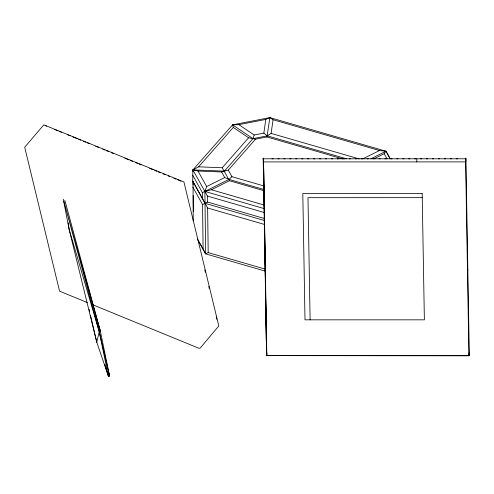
<?xml version="1.0" encoding="UTF-8"?>
<svg xmlns="http://www.w3.org/2000/svg" width="494" height="494" viewBox="0 0 494 494"><rect width="100%" height="100%" fill="white"/><g stroke="black" fill="none" stroke-linecap="round" stroke-linejoin="round"><path stroke-width="0.74" d="M469.207 352.975L468.905 355.6L266.822 355.618L266.871 352.778L266.556 353.043L266.562 352.222L266.822 355.618L469.164 355.81L469.3 352.203M263.5 158.802L266.575 355.828L264.086 195.235M266.556 353.043L263.178 157.975L263.456 161.909L416.806 161.902L416.85 158.79M468.905 355.6L465.576 158.79M469.281 353.031L465.904 158.79L263.178 158.802L263.5 159.068L266.822 355.618M198.15 240.411L205.64 253.86L208.184 252.588L207.634 207.993L192.728 181.1L192.895 169.905L232.563 124.859L269.885 117.609L386.018 151.238L390.143 158.636M193.216 220.874L193.037 181.798L193.444 182.502M416.806 161.902L465.533 161.896L465.922 157.963M465.564 163.458L465.941 160.618M467.454 272.188L467.83 269.341M346.411 158.772L267.297 135.862L263.852 133.127L265.791 119.431L269.885 117.609L273.059 119.721L379.485 150.534L386.018 151.238L390.062 158.636M269.885 117.609L266.964 136.955L255.528 139.178L248.618 137.783L233.298 127.44L232.563 124.859L238.861 124.661L265.791 119.431M192.907 171.393L192.895 169.905L198.02 171.041L221.627 171.974L224.369 171.152L252.99 138.641L267.297 135.862L271.12 133.411L273.059 119.721M263.852 133.127L254.182 135.004L252.99 138.641L232.563 124.859M263.71 189.461L228.963 179.402L224.733 177.55L206.665 186.571L204.88 191.431L205.64 253.86L265.556 271.212M374.168 158.735L384.202 153.72L386.018 151.238L370.883 158.796M205.64 253.86L203.102 249.155L202.559 204.565L207.566 202.046L207.492 196.099L192.895 169.905L198.613 166.824L233.298 127.44M198.613 166.824L222.22 167.756L248.618 137.783M192.895 169.905L224.369 171.152L228.29 170.115L255.528 139.178M264.327 186.084L231.958 176.71L228.963 179.402L202.41 192.672L202.484 198.619L205.022 203.324L264.204 220.46M465.836 158.846L465.533 161.896M264.796 208.783L204.88 191.431L211.389 189.758L229.451 180.736L264.234 190.808M362.757 158.889L379.485 150.534M108.365 372.451L109.606 376.088L99.245 331.77L63.275 199.212L100.412 331.474L99.245 331.77L96.762 342.188L108.439 376.391L109.606 376.088L100.412 331.474L64.85 200.403M271.966 158.827L273.201 158.827M277.912 158.827L279.141 158.827M283.852 158.827L285.087 158.827M289.799 158.827L291.028 158.827M295.739 158.827L296.974 158.827M301.686 158.827L302.915 158.827M307.626 158.827L308.861 158.827M313.573 158.827L314.802 158.827M319.513 158.827L320.748 158.827M325.46 158.827L326.688 158.827M331.4 158.821L332.635 158.821M337.346 158.821L338.575 158.821M343.287 158.821L344.522 158.821M349.233 158.821L350.462 158.821M355.174 158.821L356.409 158.821M361.12 158.821L362.349 158.821M367.061 158.821L368.296 158.821M373.007 158.821L374.236 158.821M378.947 158.821L380.182 158.821M384.894 158.821L386.123 158.821M390.834 158.821L392.069 158.821M396.781 158.821L398.01 158.821M402.727 158.821L403.956 158.815M408.668 158.815L409.897 158.815M414.614 158.815L415.843 158.815M420.555 158.815L421.783 158.815M426.501 158.815L427.73 158.815M432.441 158.815L433.67 158.815M438.388 158.815L439.617 158.815M444.328 158.815L445.557 158.815M450.275 158.815L451.504 158.815M456.215 158.815L457.444 158.815M422.253 197.668L307.984 197.68L310.108 319.84M271.12 133.411L359.2 158.914M266.964 136.955L342.725 158.895M211.389 189.758L263.858 204.948M207.492 196.099L264.537 212.618M207.566 202.046L264.611 218.564M207.634 207.993L264.685 224.511M208.184 252.588L265.229 269.107M45.139 125.55L46.56 126.137M54.383 129.342L57.934 130.793M59.36 131.379L61.491 132.25M67.894 134.874L70.025 135.745M72.871 136.912L77.138 138.66M78.558 139.24L80.695 140.111M83.535 141.278L85.672 142.155M87.092 142.735L89.229 143.606M95.626 146.23L98.473 147.391M102.74 149.139L104.87 150.015M106.29 150.596L108.427 151.473M111.267 152.634L113.404 153.511M124.784 158.166L129.045 159.914M130.472 160.501L132.602 161.371M135.449 162.538L137.579 163.409M139.005 163.989L141.136 164.866M149.67 168.361L153.226 169.819M154.647 170.399L156.783 171.27M158.204 171.856L160.34 172.727M163.181 173.894L165.317 174.765M168.158 175.932L169.584 176.512M173.851 178.26L175.981 179.137M177.402 179.717L180.958 181.174M87.333 302.563L59.583 291.194L59.366 290.324L24.7 147.231L43.818 124.846L183.922 181.959L218.805 325.929L200.249 348.023L199.057 348.313L92.316 304.6M238.861 124.661L254.182 135.004M222.22 167.756L229.451 180.736M384.202 153.72L387.086 158.895M228.29 170.115L231.958 176.71M221.627 171.974L224.733 177.55M198.02 171.041L206.665 186.571M192.654 175.154L202.41 192.672M192.728 181.1L202.484 198.619M192.802 187.047L202.559 204.565M197.47 239.047L203.102 249.155M104.864 364.646L108.439 376.391L99.245 331.77L69.179 229.587L63.707 201.435M95.651 315.296L100.412 331.474M204.806 269.965L205.35 272.206M208.783 286.39L209.326 288.632M216.199 317L216.743 319.241M89.068 309.287L89.593 311.535M90.464 315.271L96.762 342.188L69.179 229.587L68.604 225.844M68.141 222.85L68.37 224.35M263.5 159.068L263.549 162.143M263.635 167.534L264.049 192.926M193.037 181.798L193.074 184.861M193.203 195.581L193.401 211.66M422.179 193.512L302.803 193.518L305.002 319.84L424.377 319.834L422.179 193.512"/></g></svg>
